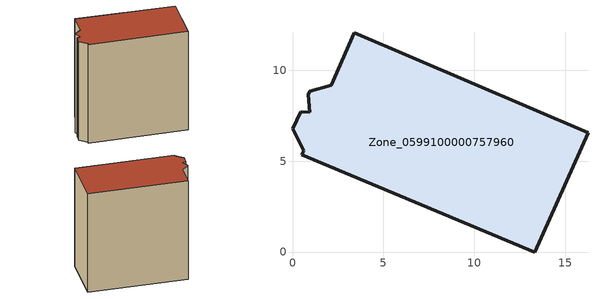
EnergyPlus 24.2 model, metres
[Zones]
Zone_0599100000757960
 floor ground (C_G): 0,6.78 0.44,7.73 0.96,7.7 0.87,8.66 0.96,8.85 2.13,9.18 3.41,12.06 16.26,6.58 13.32,0 0.52,5.35 0.62,5.58 z0
 wall outside (C_F): 0.44,7.73 0,6.78 0.62,5.58 0.52,5.35 13.32,0 16.26,6.58 3.41,12.06 2.13,9.18 0.96,8.85 0.87,8.66 0.96,7.7 0.44,7.73 z0:15.16
 roof outside (C_R): 0.87,8.66 0.96,7.7 0.44,7.73 0,6.78 0.62,5.58 0.52,5.35 13.32,0 16.26,6.58 3.41,12.06 2.13,9.18 0.96,8.85 z15.16
[BUILDING]
Pand.0599100000757960: North Axis=0; Terrain=City; Loads Convergence Tolerance Value=0.04; Temperature Convergence Tolerance Value=0.4; Solar Distribution=FullExterior; Maximum Number of Warmup Days=25; Minimum Number of Warmup Days=1
[Site:Location]
Rotterdam.The.Hague.AP_ZH_NLD Design_Conditions: Latitude=51.96; Longitude=4.45; Time Zone=1; Elevation=-4.5
[SITE:GROUNDTEMPERATURE:BUILDINGSURFACE]
18, 18, 18, 18, 18, 18, 18, 18, 18, 18, 18, 18
[MATERIAL] Thermal Absorptance=0.9; Solar Absorptance=0.7; Visible Absorptance=0.7
Name | Roughness | Thickness | Conductivity | Density | Specific Heat
G.TI.1946 | MediumSmooth | 0.15 | 1 | 540 | 1210
F.TI.1946 | Rough | 0.3 | 0.857143 | 1920 | 840
R.TI.1946 | MediumRough | 0.2 | 0.1 | 1500 | 1000
[CONSTRUCTION]
C_G: G.TI.1946
C_F: F.TI.1946
C_R: R.TI.1946
[ZONE]
Zone_0599100000757960: Type=1; Multiplier=1; Ceiling Height=Autocalculate; Volume=Autocalculate; Floor Area=autocalculate; Part of Total Floor Area=Yes
[ZONEINFILTRATION:DESIGNFLOWRATE]
Infil_Zone_0599100000757960: Zone or ZoneList or Space or SpaceList=Zone_0599100000757960; Schedule=AlwaysOn; Design Flow Rate Calculation Method=Flow/Area; Flow Rate per Floor Area=0.003; Constant Term Coefficient=1; Temperature Term Coefficient=0; Velocity Term Coefficient=0; Velocity Squared Term Coefficient=0
[HVACTEMPLATE:ZONE:IDEALLOADSAIRSYSTEM]
Zone_0599100000757960: Maximum Heating Supply Air Temperature=50; Minimum Cooling Supply Air Temperature=13; Maximum Heating Supply Air Humidity Ratio=0.0156; Minimum Cooling Supply Air Humidity Ratio=0.0077; Heating Limit=NoLimit; Cooling Limit=NoLimit; Dehumidification Control Type=ConstantSensibleHeatRatio; Cooling Sensible Heat Ratio=0.7; Dehumidification Setpoint=60; Humidification Control Type=None; Humidification Setpoint=30; Outdoor Air Method=None; Outdoor Air Flow Rate per Person=0.00944; Outdoor Air Flow Rate per Zone Floor Area=0; Outdoor Air Flow Rate per Zone=0; Demand Controlled Ventilation Type=None; Outdoor Air Economizer Type=NoEconomizer; Heat Recovery Type=None; Sensible Heat Recovery Effectiveness=0.7; Latent Heat Recovery Effectiveness=0.65
[ZONECONTROL:THERMOSTAT]
ThermostatControl_Zone_0599100000757960: Zone or ZoneList=Zone_0599100000757960; Control Type Schedule=DualSetpointControlType; Control 1=Thermostat_Zone_0599100000757960; Temperature Difference Between Cutout And Setpoint=0
[THERMOSTATSETPOINT:DUALSETPOINT]
Thermostat_Zone_0599100000757960: Heating Setpoint Temperature Schedule=HeatingSetpoint_Zone_0599100000757960; Cooling Setpoint Temperature Schedule=CoolingSetpoint_Zone_0599100000757960
[SCHEDULE:COMPACT]
HeatingSetpoint_Zone_0599100000757960: Through: 12/31, For: AllDays, Until: 24:00, 21
CoolingSetpoint_Zone_0599100000757960: Through: 12/31, For: AllDays, Until: 24:00, 24
DualSetpointControlType: Through: 12/31, For: AllDays, Until: 24:00, 4
AlwaysOn: Through: 12/31, For: AllDays, Until: 24:00, 1
